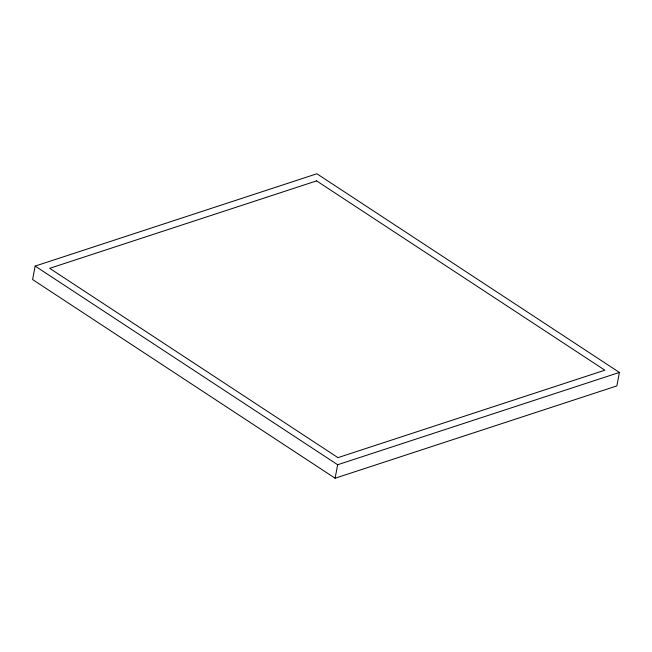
<?xml version="1.0" encoding="UTF-8"?>
<svg xmlns="http://www.w3.org/2000/svg" width="652" height="652" viewBox="0 0 652 652"><rect width="100%" height="100%" fill="white"/><g stroke="black" fill="none" stroke-linecap="round" stroke-linejoin="round"><path stroke-width="0.98" d="M35.151 266.081L32.6 279.561L335.112 478.226L616.849 385.919L619.4 372.439L316.888 173.774L35.151 266.081L337.654 464.746L619.4 372.439M335.112 478.226L337.654 464.746M316.595 180.881L49.682 268.331L337.956 457.639L604.869 370.189L316.595 180.881"/></g></svg>
